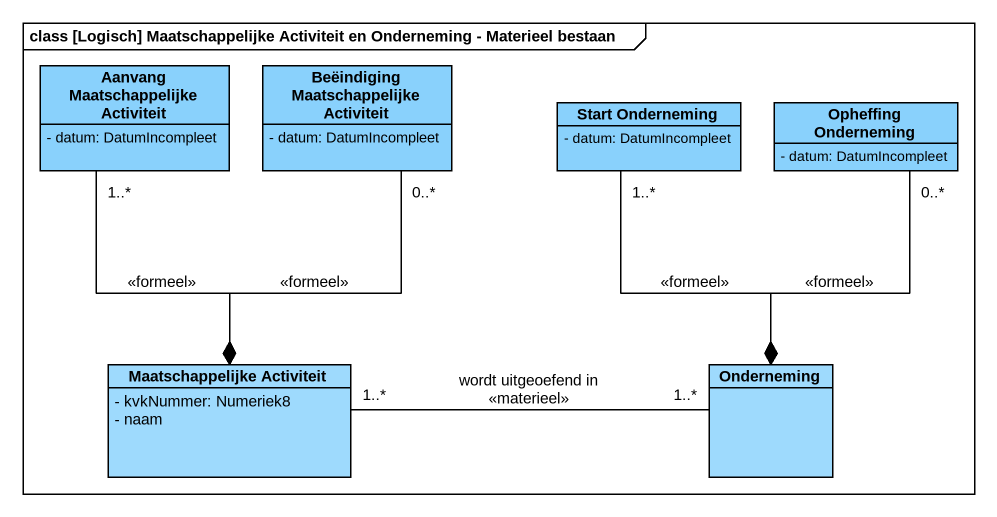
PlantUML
@startuml
mainframe class [Logisch] Maatschappelijke Activiteit en Onderneming - Materieel bestaan
hide circle
hide empty members
skinparam classAttributeIconSize 0
class "Aanvang Maatschappelijke Activiteit" as Aanvang_Maatschappelijke #89D1FC {
  - datum: DatumIncompleet
}
class "Beëindiging Maatschappelijke Activiteit" as Beëindiging #89D1FC {
  - datum: DatumIncompleet
}
class "Start Onderneming" as Start_Onderneming #89D1FC {
  - datum: DatumIncompleet
}
class "Opheffing Onderneming" as Opheffing_Onderneming #89D1FC {
  - datum: DatumIncompleet
}
class "Maatschappelijke Activiteit" as Maatschappelijke_Activiteit #9EDAFD {
  - kvkNummer: Numeriek8
  - naam
}
class Onderneming #9EDAFD
Aanvang_Maatschappelijke "1..*" --* Maatschappelijke_Activiteit : <<formeel>>
Beëindiging "0..*" --* Maatschappelijke_Activiteit : <<formeel>>
Start_Onderneming "1..*" --* Onderneming : <<formeel>>
Opheffing_Onderneming "0..*" --* Onderneming : <<formeel>>
Maatschappelijke_Activiteit "1..*" -right- "1..*" Onderneming : wordt uitgeoefend in\n<<materieel>>
@enduml
